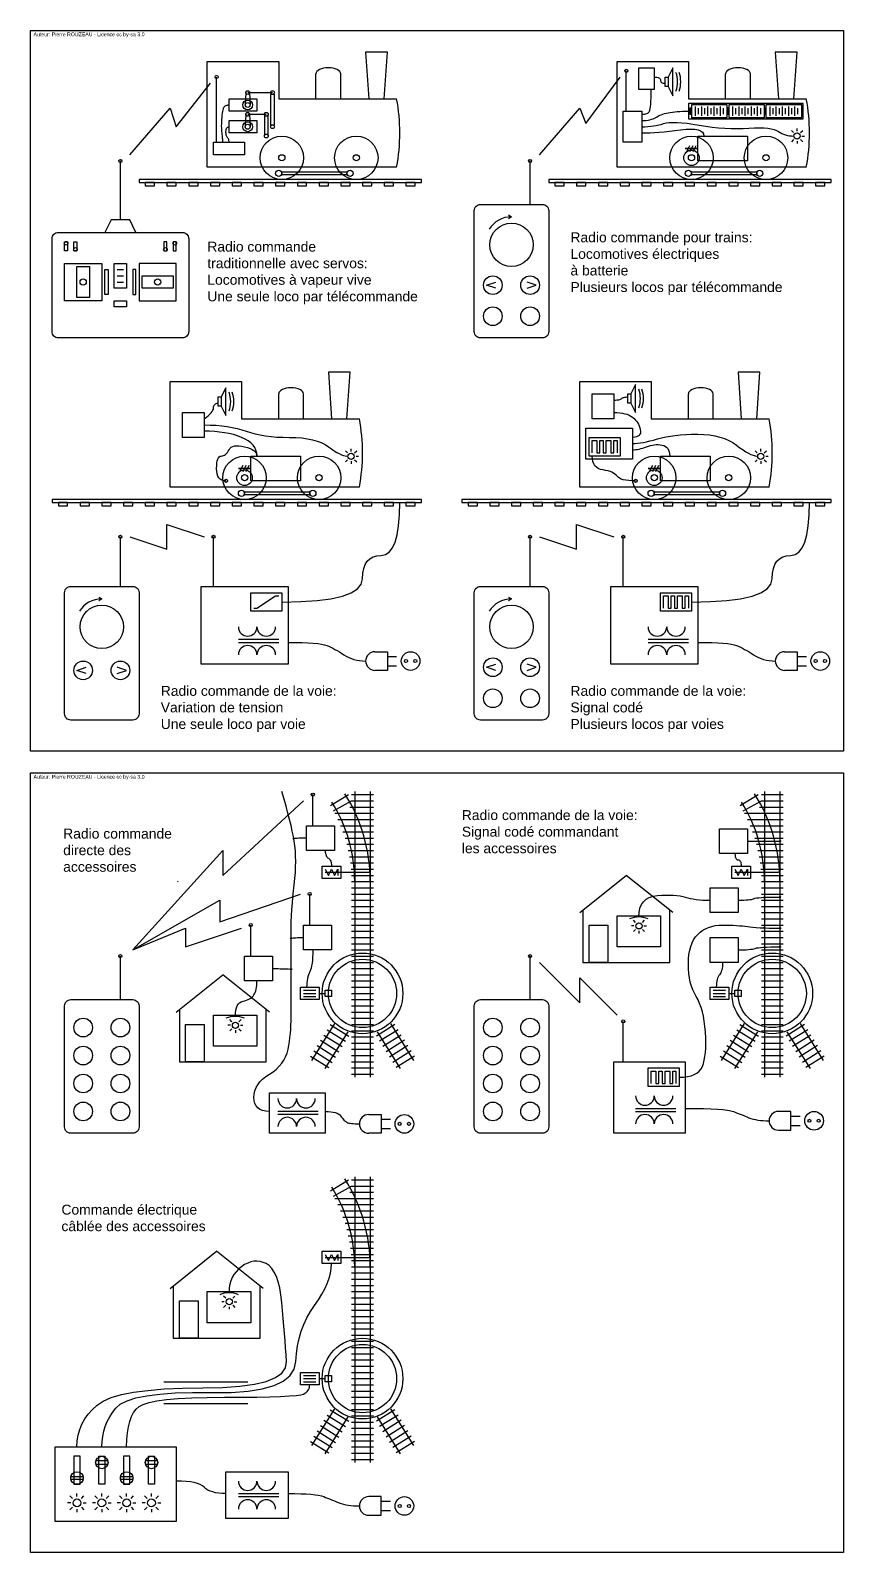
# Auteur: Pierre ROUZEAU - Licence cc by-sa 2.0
# Model space of a CAD drawing. Extents: x -60 to 2650, y -1840 to 610.
# Drawn here: x -60 to 1250, y -1840 to 610 of the extents above; entities that cross this region are included whole.
import ezdxf

# ---------------------------------------------------------------- set-up
doc = ezdxf.new("R2010")
doc.units = 0
doc.layers.get('0').update_dxf_attribs({"linetype": 'CONTINUOUS'})
for name, color, linetype in [('CABLES', 6, 'CONTINUOUS'), ('LAMPES', 1, 'CONTINUOUS'), ('MINCE', 3, 'CONTINUOUS')]:
    doc.layers.add(name, color=color, linetype=linetype)
doc.styles.get("Standard").update_dxf_attribs({"font": 'ARIAL.TTF'})

# ---------------------------------------------------------------- blocks, each defined once
blk = doc.blocks.new('A$C7EDB3ABB')
blk.add_lwpolyline([(0, 30), (50, 30), (50, 0), (0, 0)], close=True)
blk.add_lwpolyline([(5, 5), (5, 5), (5, 5), (5, 5), (5, 5), (5, 25), (12.5, 25), (12.5, 5), (17.5, 5), (17.5, 25), (17.5, 25), (22.5, 25), (22.5, 5), (27.5, 5), (27.5, 25), (35, 25), (35, 5), (40, 5), (40, 25), (45, 25), (45, 5)])
blk = doc.blocks.new('A$C2519691F')
for p, q in [((3.4, 17.7), (0, 21.1)), ((3.4, 6.3), (0, 2.9)), ((9.1, 20), (9.1, 24)), ((9.1, 4), (9.1, 0)), ((14.8, 17.7), (18.2, 21.1)), ((14.8, 6.3), (18.2, 2.9)), ((17.1, 12), (21.1, 12))]:
    blk.add_line(p, q)
blk.add_circle((9.1, 12), 5)
blk = doc.blocks.new('A$C7CCD0332')
blk.add_blockref('A$C2519691F', (0, 0))
blk = doc.blocks.new('A$C612E155D')
blk.add_lwpolyline([(15, 0), (0, 5), (15, 10)])
blk = doc.blocks.new('A$C52EA451D')
blk.add_lwpolyline([(20, 10), (5, 15), (20, 20)])
for centre in [(15, 15), (75, 15)]:
    blk.add_circle(centre, 15)
at = {"xscale": -1}
blk.add_blockref('A$C612E155D', (85, 10), dxfattribs=at)
blk = doc.blocks.new('A$C04E87E10')
for centre in [(15, 60), (75, 60), (15, 15), (75, 15)]:
    blk.add_circle(centre, 15)

msp = doc.modelspace()

# ---------------------------------------------------------------- linework, layer by layer
for p, q in [((400, 500), (400, 540)), ((440, 500), (440, 540)), ((900, 480), (900, 545)), ((1060, 500), (1060, 540)), ((1100, 500), (1100, 540)), ((240, 430), (240, 535)), ((287, 510.1), (286, 490.2)), ((290, 510), (330, 510)), ((293, 510.1), (294, 490.2)), ((287, 475.1), (286, 455.2)), ((290, 475), (320, 475)), ((293, 475.1), (294, 455.2)), ((1011, 487.5), (1011, 472.5)), ((1016, 485), (1016, 475)), ((1021, 487.5), (1021, 472.5)), ((1026, 485), (1026, 475)), ((1031, 487.5), (1031, 472.5)), ((1036, 485), (1036, 475)), ((1041, 487.5), (1041, 472.5)), ((1046, 485), (1046, 475)), ((1051, 487.5), (1051, 472.5)), ((1056, 485), (1056, 475)), ((1071, 487.5), (1071, 472.5)), ((1076, 485), (1076, 475)), ((1081, 487.5), (1081, 472.5)), ((1086, 485), (1086, 475)), ((1091, 487.5), (1091, 472.5)), ((1096, 485), (1096, 475)), ((1101, 487.5), (1101, 472.5)), ((1106, 485), (1106, 475)), ((1111, 487.5), (1111, 472.5)), ((1116, 485), (1116, 475)), ((1131, 487.5), (1131, 472.5)), ((1136, 485), (1136, 475)), ((1141, 487.5), (1141, 472.5)), ((1146, 485), (1146, 475)), ((1151, 487.5), (1151, 472.5)), ((1156, 485), (1156, 475)), ((1161, 487.5), (1161, 472.5)), ((1166, 485), (1166, 475)), ((1171, 487.5), (1171, 472.5)), ((1176, 485), (1176, 475)), ((997.5, 415), (1002.5, 425)), ((1002.5, 415), (1007.5, 425)), ((1007.5, 415), (1012.5, 425)), ((85, 305), (85, 400)), ((745, 330), (745, 400)), ((80, 225), (90, 225)), ((80, 215), (90, 215)), ((80, 205), (90, 205)), ((340, -15), (340, 25)), ((380, -15), (380, 25)), ((1000, -15), (1000, 25)), ((1040, -15), (1040, 25)), ((277.5, -100), (282.5, -90)), ((282.5, -100), (287.5, -90)), ((287.5, -100), (292.5, -90)), ((937.5, -100), (942.5, -90)), ((942.5, -100), (947.5, -90)), ((947.5, -100), (952.5, -90)), ((85, -285), (85, -205)), ((235, -285), (235, -205)), ((745, -285), (745, -205)), ((895, -285), (895, -205)), ((275, -370), (340, -370)), ((275, -375), (340, -375)), ((935, -370), (1000, -370)), ((935, -375), (1000, -375)), ((515, -397.5), (530, -397.5)), ((515, -412.5), (530, -412.5)), ((1175, -397.5), (1190, -397.5)), ((1175, -412.5), (1190, -412.5)), ((395, -670), (395, -620)), ((423.2, -637.8), (452.5, -620)), ((428.1, -646.2), (457.5, -630)), ((457.5, -620), (492.5, -620)), ((457.5, -630), (492.5, -630)), ((462.5, -615), (462.5, -1075)), ((487.5, -615), (487.5, -1075)), ((1083.2, -637.8), (1112.5, -620)), ((1088.1, -646.2), (1117.5, -630)), ((1117.5, -620), (1152.5, -620)), ((1117.5, -630), (1152.5, -630)), ((1122.5, -615), (1122.5, -1075)), ((1147.5, -615), (1147.5, -1075)), ((430.2, -650), (492.5, -650)), ((435.2, -660), (492.5, -660)), ((454.5, -640), (492.5, -640)), ((1090.2, -650), (1152.5, -650)), ((1095.2, -660), (1152.5, -660)), ((1114.5, -640), (1152.5, -640)), ((439.6, -670), (492.5, -670)), ((443.5, -680), (492.5, -680)), ((1099.6, -670), (1152.5, -670)), ((1103.5, -680), (1152.5, -680)), ((446.8, -690), (492.5, -690)), ((449.7, -700), (492.5, -700)), ((452.1, -710), (492.5, -710)), ((1106.8, -690), (1152.5, -690)), ((1109.7, -700), (1152.5, -700)), ((1112.1, -710), (1152.5, -710)), ((454.1, -720), (492.5, -720)), ((455.6, -730), (492.5, -730)), ((1114.1, -720), (1152.5, -720)), ((1115.6, -730), (1152.5, -730)), ((415, -745), (485, -745)), ((456.6, -740), (492.5, -740)), ((457.5, -750), (492.5, -750)), ((825, -810), (900, -750)), ((975, -810), (900, -750)), ((1075, -745), (1145, -745)), ((1116.6, -740), (1152.5, -740)), ((1117.5, -750), (1152.5, -750)), ((390, -830), (390, -780)), ((457.5, -760), (492.5, -760)), ((457.5, -770), (492.5, -770)), ((457.5, -780), (492.5, -780)), ((1117.5, -760), (1152.5, -760)), ((1117.5, -770), (1152.5, -770)), ((1117.5, -780), (1152.5, -780)), ((457.5, -790), (492.5, -790)), ((457.5, -800), (492.5, -800)), ((830, -805.9), (830, -890)), ((970, -890), (970, -805.9)), ((1117.5, -790), (1152.5, -790)), ((1117.5, -800), (1152.5, -800)), ((295, -880), (295, -830)), ((457.5, -810), (492.5, -810)), ((457.5, -820), (492.5, -820)), ((457.5, -830), (492.5, -830)), ((840, -830), (870, -830)), ((840, -890), (840, -830)), ((870, -830), (870, -890)), ((885, -815), (955, -815)), ((885, -865), (885, -815)), ((955, -815), (955, -865)), ((1117.5, -810), (1152.5, -810)), ((1117.5, -820), (1152.5, -820)), ((1117.5, -830), (1152.5, -830)), ((457.5, -840), (492.5, -840)), ((457.5, -850), (492.5, -850)), ((1117.5, -840), (1152.5, -840)), ((1117.5, -850), (1152.5, -850)), ((85, -950), (85, -880)), ((457.5, -860), (492.5, -860)), ((457.5, -870), (492.5, -870)), ((457.5, -880), (492.5, -880)), ((745, -950), (745, -880)), ((955, -865), (885, -865)), ((1117.5, -860), (1152.5, -860)), ((1117.5, -870), (1152.5, -870)), ((1117.5, -880), (1152.5, -880)), ((457.5, -890), (492.5, -890)), ((457.5, -900), (492.5, -900)), ((830, -890), (970, -890)), ((870, -890), (840, -890)), ((1117.5, -890), (1152.5, -890)), ((1117.5, -900), (1152.5, -900)), ((175, -970), (250, -910)), ((325, -970), (250, -910)), ((457.5, -910), (492.5, -910)), ((457.5, -920), (492.5, -920)), ((457.5, -930), (492.5, -930)), ((1117.5, -910), (1152.5, -910)), ((1117.5, -920), (1152.5, -920)), ((1117.5, -930), (1152.5, -930)), ((380, -935), (400, -935)), ((380, -940), (400, -940)), ((380, -945), (400, -945)), ((405, -940), (415, -940)), ((457.5, -940), (492.5, -940)), ((457.5, -950), (492.5, -950)), ((1040, -935), (1060, -935)), ((1040, -940), (1060, -940)), ((1040, -945), (1060, -945)), ((1065, -940), (1075, -940)), ((1117.5, -940), (1152.5, -940)), ((1117.5, -950), (1152.5, -950)), ((457.5, -960), (492.5, -960)), ((457.5, -970), (492.5, -970)), ((457.5, -980), (492.5, -980)), ((1117.5, -960), (1152.5, -960)), ((1117.5, -970), (1152.5, -970)), ((1117.5, -980), (1152.5, -980)), ((430, -988.5), (392.9, -1047.9)), ((451.2, -1001.7), (414.1, -1061.1)), ((417.8, -998.6), (447.4, -1017.1)), ((423.1, -990.1), (452.7, -1008.6)), ((457.5, -990), (492.5, -990)), ((457.5, -1000), (492.5, -1000)), ((526.9, -990.1), (497.3, -1008.6)), ((498.8, -1001.7), (535.9, -1061.1)), ((532.2, -998.6), (502.6, -1017.1)), ((520, -988.5), (557.1, -1047.9)), ((895, -1050), (895, -985)), ((1090, -988.5), (1052.9, -1047.9)), ((1111.2, -1001.7), (1074.1, -1061.1)), ((1077.8, -998.6), (1107.4, -1017.1)), ((1083.1, -990.1), (1112.7, -1008.6)), ((1117.5, -990), (1152.5, -990)), ((1117.5, -1000), (1152.5, -1000)), ((1186.9, -990.1), (1157.3, -1008.6)), ((1158.8, -1001.7), (1195.9, -1061.1)), ((1192.2, -998.6), (1162.6, -1017.1)), ((1180, -988.5), (1217.1, -1047.9)), ((401.9, -1024), (431.5, -1042.6)), ((407.2, -1015.5), (436.8, -1034.1)), ((412.5, -1007), (442.1, -1025.6)), ((457.5, -1010), (492.5, -1010)), ((457.5, -1020), (492.5, -1020)), ((537.5, -1007), (507.9, -1025.6)), ((542.8, -1015.5), (513.2, -1034.1)), ((548.1, -1024), (518.5, -1042.6)), ((1061.9, -1024), (1091.5, -1042.6)), ((1067.2, -1015.5), (1096.8, -1034.1)), ((1072.5, -1007), (1102.1, -1025.6)), ((1117.5, -1010), (1152.5, -1010)), ((1117.5, -1020), (1152.5, -1020)), ((1197.5, -1007), (1167.9, -1025.6)), ((1202.8, -1015.5), (1173.2, -1034.1)), ((1208.1, -1024), (1178.5, -1042.6)), ((391.3, -1041), (420.9, -1059.5)), ((396.6, -1032.5), (426.2, -1051)), ((457.5, -1030), (492.5, -1030)), ((457.5, -1040), (492.5, -1040)), ((457.5, -1050), (492.5, -1050)), ((553.4, -1032.5), (523.8, -1051)), ((558.7, -1041), (529.1, -1059.5)), ((1051.3, -1041), (1080.9, -1059.5)), ((1056.6, -1032.5), (1086.2, -1051)), ((1117.5, -1030), (1152.5, -1030)), ((1117.5, -1040), (1152.5, -1040)), ((1117.5, -1050), (1152.5, -1050)), ((1213.4, -1032.5), (1183.8, -1051)), ((1218.7, -1041), (1189.1, -1059.5)), ((457.5, -1060), (492.5, -1060)), ((457.5, -1070), (492.5, -1070)), ((1117.5, -1060), (1152.5, -1060)), ((1117.5, -1070), (1152.5, -1070)), ((915, -1125), (980, -1125)), ((338.8, -1129.4), (403.8, -1129.4)), ((338.8, -1134.4), (403.8, -1134.4)), ((505, -1142.5), (520, -1142.5)), ((915, -1130), (980, -1130)), ((1165, -1137.5), (1180, -1137.5)), ((505, -1157.5), (520, -1157.5)), ((1165, -1152.5), (1180, -1152.5)), ((423.2, -1257.8), (452.5, -1240)), ((457.5, -1240), (492.5, -1240)), ((462.5, -1235), (462.5, -1695)), ((487.5, -1235), (487.5, -1695)), ((428.1, -1266.2), (457.5, -1250)), ((430.2, -1270), (492.5, -1270)), ((454.5, -1260), (492.5, -1260)), ((457.5, -1250), (492.5, -1250)), ((435.2, -1280), (492.5, -1280)), ((439.6, -1290), (492.5, -1290)), ((443.5, -1300), (492.5, -1300)), ((446.8, -1310), (492.5, -1310)), ((449.7, -1320), (492.5, -1320)), ((452.1, -1330), (492.5, -1330)), ((454.1, -1340), (492.5, -1340)), ((165, -1415), (240, -1355)), ((315, -1415), (240, -1355)), ((415, -1365), (485, -1365)), ((455.6, -1350), (492.5, -1350)), ((456.6, -1360), (492.5, -1360)), ((457.5, -1370), (492.5, -1370)), ((457.5, -1380), (492.5, -1380)), ((457.5, -1390), (492.5, -1390)), ((170, -1410.9), (170, -1495)), ((225, -1420), (295, -1420)), ((225, -1470), (225, -1420)), ((295, -1420), (295, -1470)), ((310, -1495), (310, -1410.9)), ((457.5, -1400), (492.5, -1400)), ((457.5, -1410), (492.5, -1410)), ((457.5, -1420), (492.5, -1420)), ((180, -1435), (210, -1435)), ((180, -1495), (180, -1435)), ((210, -1435), (210, -1495)), ((457.5, -1430), (492.5, -1430)), ((457.5, -1440), (492.5, -1440)), ((295, -1470), (225, -1470)), ((457.5, -1450), (492.5, -1450)), ((457.5, -1460), (492.5, -1460)), ((457.5, -1470), (492.5, -1470)), ((457.5, -1480), (492.5, -1480)), ((457.5, -1490), (492.5, -1490)), ((170, -1495), (310, -1495)), ((210, -1495), (180, -1495)), ((457.5, -1500), (492.5, -1500)), ((457.5, -1510), (492.5, -1510)), ((457.5, -1520), (492.5, -1520)), ((457.5, -1530), (492.5, -1530)), ((457.5, -1540), (492.5, -1540)), ((155, -1565), (290, -1565)), ((380, -1555), (400, -1555)), ((380, -1560), (400, -1560)), ((380, -1565), (400, -1565)), ((405, -1560), (415, -1560)), ((457.5, -1550), (492.5, -1550)), ((457.5, -1560), (492.5, -1560)), ((457.5, -1570), (492.5, -1570)), ((457.5, -1580), (492.5, -1580)), ((457.5, -1590), (492.5, -1590)), ((155, -1600), (290, -1600)), ((430, -1608.5), (392.9, -1667.9)), ((423.1, -1610.1), (452.7, -1628.6)), ((457.5, -1600), (492.5, -1600)), ((457.5, -1610), (492.5, -1610)), ((526.9, -1610.1), (497.3, -1628.6)), ((520, -1608.5), (557.1, -1667.9)), ((407.2, -1635.5), (436.8, -1654.1)), ((412.5, -1627), (442.1, -1645.6)), ((451.2, -1621.7), (414.1, -1681.1)), ((417.8, -1618.6), (447.4, -1637.1)), ((457.5, -1620), (492.5, -1620)), ((457.5, -1630), (492.5, -1630)), ((457.5, -1640), (492.5, -1640)), ((498.8, -1621.7), (535.9, -1681.1)), ((532.2, -1618.6), (502.6, -1637.1)), ((537.5, -1627), (507.9, -1645.6)), ((542.8, -1635.5), (513.2, -1654.1)), ((391.3, -1661), (420.9, -1679.5)), ((396.6, -1652.5), (426.2, -1671)), ((401.9, -1644), (431.5, -1662.6)), ((457.5, -1650), (492.5, -1650)), ((457.5, -1660), (492.5, -1660)), ((548.1, -1644), (518.5, -1662.6)), ((553.4, -1652.5), (523.8, -1671)), ((558.7, -1661), (529.1, -1679.5)), ((457.5, -1670), (492.5, -1670)), ((457.5, -1680), (492.5, -1680)), ((457.5, -1690), (492.5, -1690)), ((45, -1760), (40, -1760)), ((47.9, -1752.9), (43.7, -1748.7)), ((55, -1750), (55, -1745)), ((62.1, -1752.9), (66.3, -1748.7)), ((65, -1760), (70, -1760)), ((125, -1760), (120, -1760)), ((127.9, -1752.9), (123.7, -1748.7)), ((135, -1750), (135, -1745)), ((142.1, -1752.9), (146.3, -1748.7)), ((145, -1760), (150, -1760)), ((275, -1745), (340, -1745)), ((275, -1750), (340, -1750)), ((505, -1757.5), (520, -1757.5)), ((47.9, -1767.1), (43.7, -1771.3)), ((55, -1770), (55, -1775)), ((62.1, -1767.1), (66.3, -1771.3)), ((127.9, -1767.1), (123.7, -1771.3)), ((135, -1770), (135, -1775)), ((142.1, -1767.1), (146.3, -1771.3)), ((505, -1772.5), (520, -1772.5))]:
    msp.add_line(p, q)
for points in [[(-60, 610), (1250, 610), (1250, -550), (-60, -550)], [(515, 575), (480, 575), (485, 500), (510, 500)], [(1175, 575), (1140, 575), (1145, 500), (1170, 500)], [(920, 550), (945, 550), (945, 515), (920, 515)], [(962.5, 535), (967.5, 535), (967.5, 520), (962.5, 520)], [(260, 500), (305, 500), (305, 480), (260, 480)], [(327.5, 507.5), (332.5, 507.5), (332.5, 457.5), (327.5, 457.5)], [(1185, 492.5), (1000, 492.5), (1000, 467.5), (1185, 467.5)], [(317.5, 472.5), (322.5, 472.5), (322.5, 442.5), (317.5, 442.5)], [(895, 480), (925, 480), (925, 430), (895, 430)], [(1005, 485), (1002.5, 485), (1002.5, 475), (1005, 475)], [(1062.5, 490), (1005, 490), (1005, 470), (1062.5, 470)], [(1065, 485), (1062.5, 485), (1062.5, 475), (1065, 475)], [(1122.5, 490), (1065, 490), (1065, 470), (1122.5, 470)], [(1125, 485), (1122.5, 485), (1122.5, 475), (1125, 475)], [(1182.5, 490), (1125, 490), (1125, 470), (1182.5, 470)], [(260, 465), (305, 465), (305, 445), (260, 445)], [(235, 430), (285, 430), (285, 410), (235, 410)], [(1015, 420), (995, 420), (995, 420), (1015, 420)], [(1015, 440), (1095, 440), (1095, 400), (1015, 400)], [(570, 370), (115, 370), (115, 365), (570, 365)], [(450, 377.5), (345, 377.5), (345, 382.5), (450, 382.5)], [(1230, 370), (775, 370), (775, 365), (1230, 365)], [(1110, 377.5), (1005, 377.5), (1005, 382.5), (1110, 382.5)], [(140, 365), (125, 365), (125, 360), (140, 360)], [(175, 365), (160, 365), (160, 360), (175, 360)], [(210, 365), (195, 365), (195, 360), (210, 360)], [(245, 365), (230, 365), (230, 360), (245, 360)], [(280, 365), (265, 365), (265, 360), (280, 360)], [(315, 365), (300, 365), (300, 360), (315, 360)], [(350, 365), (335, 365), (335, 360), (350, 360)], [(385, 365), (370, 365), (370, 360), (385, 360)], [(420, 365), (405, 365), (405, 360), (420, 360)], [(455, 365), (440, 365), (440, 360), (455, 360)], [(490, 365), (475, 365), (475, 360), (490, 360)], [(525, 365), (510, 365), (510, 360), (525, 360)], [(560, 365), (545, 365), (545, 360), (560, 360)], [(800, 365), (785, 365), (785, 360), (800, 360)], [(835, 365), (820, 365), (820, 360), (835, 360)], [(870, 365), (855, 365), (855, 360), (870, 360)], [(905, 365), (890, 365), (890, 360), (905, 360)], [(940, 365), (925, 365), (925, 360), (940, 360)], [(975, 365), (960, 365), (960, 360), (975, 360)], [(1010, 365), (995, 365), (995, 360), (1010, 360)], [(1045, 365), (1030, 365), (1030, 360), (1045, 360)], [(1080, 365), (1065, 365), (1065, 360), (1080, 360)], [(1115, 365), (1100, 365), (1100, 360), (1115, 360)], [(1150, 365), (1135, 365), (1135, 360), (1150, 360)], [(1185, 365), (1170, 365), (1170, 360), (1185, 360)], [(1220, 365), (1205, 365), (1205, 360), (1220, 360)], [(60, 285), (110, 285), (100, 305), (70, 305)], [(-5, 270), (0, 270), (0, 255), (-5, 255)], [(10, 270), (15, 270), (15, 255), (10, 255)], [(160, 270), (155, 270), (155, 255), (160, 255)], [(175, 270), (170, 270), (170, 255), (175, 255)], [(-5, 235), (55, 235), (55, 175), (-5, 175)], [(15, 230), (35, 230), (35, 180), (15, 180)], [(60, 225), (65, 225), (65, 185), (60, 185)], [(75, 235), (95, 235), (95, 195), (75, 195)], [(110, 225), (105, 225), (105, 185), (110, 185)], [(175, 235), (115, 235), (115, 175), (175, 175)], [(120, 215), (170, 215), (170, 195), (120, 195)], [(75, 175), (95, 175), (95, 165), (75, 165)], [(455, 60), (420, 60), (425, -15), (450, -15)], [(1115, 60), (1080, 60), (1085, -15), (1110, -15)], [(845, 25), (880, 25), (880, -15), (845, -15)], [(902.5, 25), (907.5, 25), (907.5, 10), (902.5, 10)], [(242.5, 20), (247.5, 20), (247.5, 5), (242.5, 5)], [(185, -5), (220, -5), (220, -45), (185, -45)], [(835, -30), (910, -30), (910, -80), (835, -80)], [(295, -95), (275, -95), (275, -95), (295, -95)], [(295, -75), (375, -75), (375, -115), (295, -115)], [(955, -95), (935, -95), (935, -95), (955, -95)], [(955, -75), (1035, -75), (1035, -115), (955, -115)], [(570, -145), (-25, -145), (-25, -150), (570, -150)], [(390, -137.5), (285, -137.5), (285, -132.5), (390, -132.5)], [(1230, -145), (635, -145), (635, -150), (1230, -150)], [(1050, -137.5), (945, -137.5), (945, -132.5), (1050, -132.5)], [(0, -150), (-15, -150), (-15, -155), (0, -155)], [(35, -150), (20, -150), (20, -155), (35, -155)], [(70, -150), (55, -150), (55, -155), (70, -155)], [(105, -150), (90, -150), (90, -155), (105, -155)], [(140, -150), (125, -150), (125, -155), (140, -155)], [(175, -150), (160, -150), (160, -155), (175, -155)], [(210, -150), (195, -150), (195, -155), (210, -155)], [(245, -150), (230, -150), (230, -155), (245, -155)], [(280, -150), (265, -150), (265, -155), (280, -155)], [(315, -150), (300, -150), (300, -155), (315, -155)], [(350, -150), (335, -150), (335, -155), (350, -155)], [(385, -150), (370, -150), (370, -155), (385, -155)], [(420, -150), (405, -150), (405, -155), (420, -155)], [(455, -150), (440, -150), (440, -155), (455, -155)], [(490, -150), (475, -150), (475, -155), (490, -155)], [(525, -150), (510, -150), (510, -155), (525, -155)], [(560, -150), (545, -150), (545, -155), (560, -155)], [(660, -150), (645, -150), (645, -155), (660, -155)], [(695, -150), (680, -150), (680, -155), (695, -155)], [(730, -150), (715, -150), (715, -155), (730, -155)], [(765, -150), (750, -150), (750, -155), (765, -155)], [(800, -150), (785, -150), (785, -155), (800, -155)], [(835, -150), (820, -150), (820, -155), (835, -155)], [(870, -150), (855, -150), (855, -155), (870, -155)], [(905, -150), (890, -150), (890, -155), (905, -155)], [(940, -150), (925, -150), (925, -155), (940, -155)], [(975, -150), (960, -150), (960, -155), (975, -155)], [(1010, -150), (995, -150), (995, -155), (1010, -155)], [(1045, -150), (1030, -150), (1030, -155), (1045, -155)], [(1080, -150), (1065, -150), (1065, -155), (1080, -155)], [(1115, -150), (1100, -150), (1100, -155), (1115, -155)], [(1150, -150), (1135, -150), (1135, -155), (1150, -155)], [(1185, -150), (1170, -150), (1170, -155), (1185, -155)], [(1220, -150), (1205, -150), (1205, -155), (1220, -155)], [(215, -285), (355, -285), (355, -410), (215, -410)], [(875, -285), (1015, -285), (1015, -410), (875, -410)], [(295, -295), (345, -295), (345, -325), (295, -325)], [(955, -295), (1005, -295), (1005, -325), (955, -325)], [(-60, -585), (1250, -585), (1250, -1840), (-60, -1840)], [(385, -670), (430, -670), (430, -710), (385, -710)], [(1050, -675), (1095, -675), (1095, -715), (1050, -715)], [(410, -735), (440, -735), (440, -755), (410, -755)], [(1070, -735), (1100, -735), (1100, -755), (1070, -755)], [(1035, -770), (1080, -770), (1080, -810), (1035, -810)], [(380, -830), (425, -830), (425, -870), (380, -870)], [(1035, -850), (1080, -850), (1080, -890), (1035, -890)], [(285, -880), (330, -880), (330, -920), (285, -920)], [(375, -930), (405, -930), (405, -950), (375, -950)], [(1035, -930), (1065, -930), (1065, -950), (1035, -950)], [(235, -975), (305, -975), (305, -1025), (235, -1025)], [(190, -990), (220, -990), (220, -1050), (190, -1050)], [(880, -1050), (995, -1050), (995, -1165), (880, -1165)], [(935, -1060), (985, -1060), (985, -1090), (935, -1090)], [(325, -1100), (415, -1100), (415, -1165), (325, -1165)], [(410, -1355), (440, -1355), (440, -1375), (410, -1375)], [(375, -1550), (405, -1550), (405, -1570), (375, -1570)], [(-20, -1670), (175, -1670), (175, -1790), (-20, -1790)], [(10, -1730), (20, -1730), (20, -1685), (10, -1685)], [(50, -1685), (60, -1685), (60, -1730), (50, -1730)], [(90, -1730), (100, -1730), (100, -1685), (90, -1685)], [(130, -1685), (140, -1685), (140, -1730), (130, -1730)], [(45, -1697.5), (65, -1697.5), (65, -1692.5), (45, -1692.5)], [(125, -1697.5), (145, -1697.5), (145, -1692.5), (125, -1692.5)], [(255, -1710), (355, -1710), (355, -1785), (255, -1785)], [(5, -1717.5), (25, -1717.5), (25, -1722.5), (5, -1722.5)], [(85, -1717.5), (105, -1717.5), (105, -1722.5), (85, -1722.5)]]:
    msp.add_lwpolyline(points, close=True)
for points in [[(530, 390), (225, 390), (225, 560), (340, 560), (340, 500), (530, 500)], [(1190, 390), (885, 390), (885, 560), (1000, 560), (1000, 500), (1190, 500)], [(967.5, 520), (975, 505), (975, 550), (967.5, 535)], [(945, 535), (947.3, 534.9), (949.4, 534.7), (951.1, 534.3), (952.5, 533.8), (953.6, 533), (954.4, 532.2), (954.8, 531.2), (955, 530), (955.1, 528.8), (955.5, 527.8), (956.1, 527), (956.9, 526.2), (957.9, 525.7), (959.2, 525.3), (960.7, 525.1), (962.5, 525)], [(250, 430), (250, 431.3), (249.9, 432.8), (249.8, 434.5), (249.7, 436.2), (249.5, 438.2), (249.3, 440.3), (249, 442.6), (248.8, 445), (248.5, 447.6), (248.3, 450.3), (248.2, 453.2), (248.1, 456.2), (248.2, 459.5), (248.3, 462.8), (248.5, 466.3), (248.8, 470), (249.1, 473.6), (249.5, 476.7), (249.9, 479.5), (250.3, 481.9), (250.8, 483.9), (251.3, 485.5), (251.9, 486.7), (252.5, 487.5), (253.2, 488.1), (253.9, 488.6), (254.7, 489), (255.6, 489.4), (256.6, 489.6), (257.7, 489.8), (258.8, 490), (260, 490)], [(260, 430), (260, 431.2), (259.8, 432.3), (259.6, 433.4), (259.4, 434.4), (259, 435.3), (258.6, 436.1), (258.1, 436.8), (257.5, 437.5), (256.9, 438.2), (256.4, 439.1), (256, 440.1), (255.6, 441.2), (255.4, 442.6), (255.2, 444.1), (255, 445.7), (255, 447.5), (255.1, 449.3), (255.3, 450.8), (255.7, 452.1), (256.2, 453.1), (257, 453.9), (257.8, 454.5), (258.8, 454.9), (260, 455)], [(710, 313), (715, 310), (710, 307)], [(470, -125), (165, -125), (165, 45), (280, 45), (280, -15), (470, -15)], [(247.5, 5), (255, -10), (255, 35), (247.5, 20)], [(1130, -125), (825, -125), (825, 45), (940, 45), (940, -15), (1130, -15)], [(907.5, 10), (915, -5), (915, 40), (907.5, 25)], [(50, -302), (55, -305), (50, -308)], [(300, -320), (305, -320), (335, -300), (340, -300)], [(710, -302), (715, -305), (710, -308)], [(960, -320), (960, -320), (960, -320), (960, -320), (960, -320), (960, -300), (967.5, -300), (967.5, -320), (972.5, -320), (972.5, -300), (972.5, -300), (977.5, -300), (977.5, -320), (982.5, -320), (982.5, -300), (990, -300), (990, -320), (995, -320), (995, -300), (1000, -300), (1000, -320)], [(495, -390), (515, -390), (515, -420), (495, -420)], [(1155, -390), (1175, -390), (1175, -420), (1155, -420)], [(30, -425), (15, -420), (30, -415)], [(415, -740), (420, -750), (425, -740), (430, -750), (435, -740), (435, -750)], [(1075, -740), (1080, -750), (1085, -740), (1090, -750), (1095, -740), (1095, -750)], [(395, -870), (394.9, -876), (394.7, -881.6), (394.3, -886.6), (393.8, -891.2), (393, -895.4), (392.2, -899.1), (391.2, -902.3), (390, -905), (388.8, -907.6), (387.8, -910.3), (387, -913.2), (386.2, -916.2), (385.7, -919.5), (385.3, -922.8), (385.1, -926.3), (385, -930)], [(270, -977), (270.2, -971.8), (270.8, -967.2), (271.8, -963.2), (273.1, -959.9), (274.9, -957.1), (277, -955), (279.6, -953.4), (282.5, -952.5), (285.5, -951.8), (288.3, -950.9), (290.8, -949.9), (293.1, -948.8), (295.2, -947.4), (297, -945.9), (298.6, -944.3), (300, -942.5), (301.2, -940.5), (302.2, -938.3), (303, -935.8), (303.8, -933.1), (304.3, -930.2), (304.7, -927), (304.9, -923.6), (305, -920)], [(180, -965.9), (180, -1050), (320, -1050), (320, -965.9)], [(940, -1085), (940, -1085), (940, -1085), (940, -1085), (940, -1085), (940, -1065), (947.5, -1065), (947.5, -1085), (952.5, -1085), (952.5, -1065), (952.5, -1065), (957.5, -1065), (957.5, -1085), (962.5, -1085), (962.5, -1065), (970, -1065), (970, -1085), (975, -1085), (975, -1065), (980, -1065), (980, -1085)], [(485, -1135), (505, -1135), (505, -1165), (485, -1165)], [(1145, -1160), (1165, -1160), (1165, -1130), (1145, -1130)], [(415, -1360), (420, -1370), (425, -1360), (430, -1370), (435, -1360), (435, -1370)], [(485, -1780), (505, -1780), (505, -1750), (485, -1750)]]:
    msp.add_lwpolyline(points)
at = {"color": 5}
for points in [[(100, 410), (165, 485), (175, 455), (230, 525)], [(760, 410), (825, 485), (835, 460), (890, 535)], [(100, -205), (160, -225), (160, -185), (220, -205)], [(760, -205), (820, -225), (820, -185), (880, -205)], [(105, -870), (250, -710), (250, -750), (380, -630)], [(105, -870), (245, -790), (245, -825), (375, -780)], [(105, -870), (190, -835), (190, -865), (280, -835)], [(760, -890), (825, -955), (825, -915), (885, -975)]]:
    msp.add_lwpolyline(points, dxfattribs=at)
for points in [[(665, 330), (765, 330, -0.414214), (775, 320), (775, 125, -0.414214), (765, 115), (665, 115, -0.414214), (655, 125), (655, 320, -0.414214)], [(-15, 285), (185, 285, -0.414214), (195, 275), (195, 125, -0.414214), (185, 115), (-15, 115, -0.414214), (-25, 125), (-25, 275, -0.414214)], [(5, -285), (105, -285, -0.414214), (115, -295), (115, -490, -0.414214), (105, -500), (5, -500, -0.414214), (-5, -490), (-5, -295, -0.414214)], [(665, -285), (765, -285, -0.414214), (775, -295), (775, -490, -0.414214), (765, -500), (665, -500, -0.414214), (655, -490), (655, -295, -0.414214)], [(5, -950), (105, -950, -0.414214), (115, -960), (115, -1155, -0.414214), (105, -1165), (5, -1165, -0.414214), (-5, -1155), (-5, -960, -0.414214)], [(665, -950), (765, -950, -0.414214), (775, -960), (775, -1155, -0.414214), (765, -1165), (665, -1165, -0.414214), (655, -1155), (655, -960, -0.414214)]]:
    msp.add_lwpolyline(points, format="xyb", close=True)
for centre, radius in [((900, 545), 2.5), ((240, 535), 2.5), ((290, 490), 8), ((290, 490), 4), ((290, 510), 3), ((330, 510), 3), ((290, 475), 3), ((320, 475), 3), ((290, 455), 8), ((290, 455), 4), ((320, 440), 3), ((330, 455), 3), ((345, 405), 35), ((465, 405), 35), ((1005, 405), 35), ((1005, 405), 12.5), ((1125, 405), 35), ((85, 400), 2.5), ((345, 405), 5), ((465, 405), 5), ((745, 400), 2.5), ((1005, 405), 5), ((1005, 405), 5), ((1125, 405), 5), ((340, 380), 5), ((455, 380), 5), ((455, 380), 5), ((1000, 380), 5), ((1115, 380), 5), ((1115, 380), 5), ((715, 265), 35), ((-2.5, 267.5), 3), ((172.5, 267.5), 3), ((12.5, 257.5), 3), ((157.5, 257.5), 3), ((25, 205), 5), ((145, 205), 5), ((685, 150), 15), ((745, 150), 15), ((285, -110), 35), ((285, -110), 12.5), ((405, -110), 35), ((945, -110), 35), ((945, -110), 12.5), ((1065, -110), 35), ((255, -115), 2.5), ((285, -110), 5), ((285, -110), 5), ((405, -110), 5), ((915, -115), 2.5), ((945, -110), 5), ((945, -110), 5), ((1065, -110), 5), ((280, -135), 5), ((395, -135), 5), ((395, -135), 5), ((940, -135), 5), ((1055, -135), 5), ((1055, -135), 5), ((85, -205), 2.5), ((235, -205), 2.5), ((745, -205), 2.5), ((895, -205), 2.5), ((55, -350), 35), ((715, -350), 35), ((552.5, -405), 15), ((1212.5, -405), 15), ((25, -420), 15), ((85, -420), 15), ((545, -405), 2.5), ((560, -405), 2.5), ((1205, -405), 2.5), ((1220, -405), 2.5), ((685, -465), 15), ((745, -465), 15), ((395, -620), 2.5), ((390, -780), 2.5), ((295, -830), 2.5), ((85, -880), 2.5), ((475, -940), 65), ((745, -880), 2.5), ((1135, -940), 65), ((895, -985), 2.5), ((25, -1085), 15), ((85, -1085), 15), ((685, -1085), 15), ((745, -1085), 15), ((25, -1130), 15), ((85, -1130), 15), ((685, -1130), 15), ((745, -1130), 15), ((542.5, -1150), 15), ((535, -1150), 2.5), ((550, -1150), 2.5), ((1202.5, -1145), 15), ((1195, -1145), 2.5), ((1210, -1145), 2.5), ((475, -1560), 65), ((55, -1695), 10), ((135, -1695), 10), ((15, -1720), 10), ((95, -1720), 10), ((55, -1760), 6.25), ((135, -1760), 6.25), ((542.5, -1765), 15), ((535, -1765), 2.5), ((550, -1765), 2.5)]:
    msp.add_circle(centre, radius)
for centre, radius, start, end in [((237.5, 445), 297.6, 349.3501, 10.6499), ((897.5, 445), 297.6, 349.3501, 10.6499), ((714.7, 268.1), 41.9, 89.6354, 148.4738), ((177.5, -70), 297.6, 349.3501, 10.6499), ((837.5, -70), 297.6, 349.3501, 10.6499), ((54.7, -346.9), 41.9, 89.6354, 148.4738), ((714.7, -346.9), 41.9, 89.6354, 148.4738), ((290, -350), 15, 180, 0), ((320, -350), 15, 180, 0), ((950, -350), 15, 180, 0), ((980, -350), 15, 180, 0), ((290, -395), 15, 0, 180), ((320, -395), 15, 0, 180), ((495, -405), 15, 90, 270), ((950, -395), 15, 0, 180), ((980, -395), 15, 0, 180), ((1155, -405), 15, 90, 270), ((222.5, -760), 240, 0, 32.2288), ((222.5, -760), 265, 0, 32.2288), ((882.5, -760), 240, 0, 32.2288), ((882.5, -760), 265, 0, 32.2288), ((920, -854.3), 37.4, 66.3616, 113.6384), ((270, -1014.3), 37.4, 66.3616, 113.6384), ((353.8, -1109.4), 15, 180, 0), ((383.8, -1109.4), 15, 180, 0), ((930, -1105), 15, 180, 0), ((960, -1105), 15, 180, 0), ((353.8, -1154.4), 15, 0, 180), ((383.8, -1154.4), 15, 0, 180), ((485, -1150), 15, 90, 270), ((930, -1150), 15, 0, 180), ((960, -1150), 15, 0, 180), ((1145, -1145), 15, 90, 270), ((222.5, -1380), 265, 0, 32.2288), ((222.5, -1380), 240, 0, 32.2288), ((260, -1459.3), 37.4, 66.3616, 113.6384), ((290, -1725), 15, 180, 0), ((320, -1725), 15, 180, 0), ((290, -1770), 15, 0, 180), ((320, -1770), 15, 0, 180), ((485, -1765), 15, 90, 270)]:
    msp.add_arc(centre, radius, start, end)
for centre in [(420, 540), (1080, 540), (360, 25), (1020, 25)]:
    msp.add_ellipse(centre, major_axis=(-20, 0), ratio=0.5, start_param=3.141593, end_param=6.283185)
at = {"layer": 'CABLES'}
for points in [[(925, 475), (927.4, 475.1), (929.5, 475.3), (931.4, 475.7), (933.1, 476.2), (934.6, 477), (935.8, 477.8), (936.8, 478.8), (937.5, 480), (938.1, 481.6), (938.6, 484.1), (939, 487.3), (939.4, 491.2), (939.6, 496), (939.8, 501.6), (940, 507.9), (940, 515)], [(925, 465), (928.6, 465.1), (932, 465.3), (935.2, 465.7), (938.1, 466.2), (940.8, 467), (943.3, 467.8), (945.5, 468.8), (947.5, 470), (949.5, 471.2), (951.6, 472.3), (953.8, 473.4), (956.2, 474.4), (958.8, 475.3), (961.6, 476.1), (964.5, 476.8), (967.5, 477.5), (970.7, 478.1), (974.2, 478.6), (977.9, 479), (981.9, 479.4), (986.1, 479.6), (990.5, 479.8), (995.1, 480), (1000, 480)], [(925, 455), (929.9, 455.1), (934.7, 455.3), (939.3, 455.7), (943.8, 456.2), (948, 457), (952.2, 457.8), (956.2, 458.8), (960, 460), (964.2, 461.1), (969.2, 461.7), (975.1, 462), (981.9, 461.9), (989.5, 461.4), (998, 460.5), (1007.3, 459.2), (1017.5, 457.5), (1028, 455.8), (1038.4, 454.4), (1048.7, 453.3), (1058.8, 452.5), (1068.7, 452), (1078.4, 451.9), (1088, 452), (1097.5, 452.5), (1106.4, 453), (1114.5, 453.1), (1121.8, 453), (1128.1, 452.5), (1133.6, 451.7), (1138.3, 450.6), (1142.1, 449.2), (1145, 447.5), (1147.6, 445.7), (1150.3, 444.2), (1153.2, 442.9), (1156.2, 441.9), (1159.5, 441.1), (1162.8, 440.5), (1166.3, 440.1), (1170, 440)], [(925, 445), (931.4, 445.1), (938.3, 445.3), (945.5, 445.7), (953.1, 446.2), (961.1, 447), (969.5, 447.8), (978.3, 448.8), (987.5, 450), (996.3, 450.9), (1003.9, 451.2), (1010.4, 450.9), (1015.6, 450), (1019.7, 448.4), (1022.7, 446.2), (1024.4, 443.4), (1025, 440)], [(220, -15), (223.5, -12.5), (226.6, -10.2), (229.1, -7.9), (231.2, -5.6), (232.9, -3.5), (234.1, -1.4), (234.8, 0.6), (235, 2.5), (235.1, 4.3), (235.5, 5.8), (236.1, 7.1), (236.9, 8.1), (237.9, 8.9), (239.2, 9.5), (240.7, 9.9), (242.5, 10)], [(880, 15), (882.4, 15), (884.5, 15.2), (886.4, 15.4), (888.1, 15.6), (889.6, 16), (890.8, 16.4), (891.8, 16.9), (892.5, 17.5), (893.2, 18.1), (894.1, 18.6), (895.1, 19), (896.2, 19.4), (897.6, 19.6), (899.1, 19.8), (900.7, 20), (902.5, 20)], [(880, -5), (884.8, -5.1), (889.4, -5.5), (893.6, -6.1), (897.5, -6.9), (901.1, -7.9), (904.4, -9.2), (907.3, -10.7), (910, -12.5), (912.4, -14.5), (914.5, -16.6), (916.4, -18.8), (918.1, -21.2), (919.6, -23.8), (920.8, -26.6), (921.8, -29.5), (922.5, -32.5), (922.9, -35.4), (922.7, -38), (921.9, -40.1), (920.6, -41.9), (918.8, -43.2), (916.4, -44.2), (913.5, -44.8), (910, -45)], [(220, -25), (229.8, -25.2), (239.2, -25.6), (248.2, -26.4), (256.9, -27.5), (265.1, -28.9), (273, -30.6), (280.4, -32.7), (287.5, -35), (294.6, -37.3), (302.2, -39.4), (310.2, -41.1), (318.8, -42.5), (327.7, -43.6), (337.2, -44.4), (347.1, -44.8), (357.5, -45), (367.8, -45.2), (377.3, -45.9), (386.2, -47.1), (394.4, -48.8), (401.8, -50.9), (408.6, -53.4), (414.6, -56.5), (420, -60), (424.8, -63.5), (429.4, -66.6), (433.6, -69.1), (437.5, -71.2), (441.1, -72.9), (444.4, -74.1), (447.3, -74.8), (450, -75)], [(305, -75), (304.6, -70.2), (303.4, -65.6), (301.5, -61.4), (298.8, -57.5), (295.2, -53.9), (290.9, -50.6), (285.9, -47.7), (280, -45), (273.6, -42.7), (266.9, -40.6), (259.8, -38.9), (252.5, -37.5), (244.8, -36.4), (236.9, -35.6), (228.6, -35.2), (220, -35)], [(910, -55), (913.9, -54.9), (918.1, -54.5), (922.7, -53.9), (927.5, -53.1), (932.7, -52.1), (938.1, -50.8), (943.9, -49.3), (950, -47.5), (956.5, -45.7), (963.4, -44.2), (970.9, -42.9), (978.8, -41.9), (987.1, -41.1), (995.9, -40.5), (1005.2, -40.1), (1015, -40), (1024.7, -40.3), (1033.9, -41.1), (1042.5, -42.5), (1050.6, -44.4), (1058.2, -46.8), (1065.2, -49.8), (1071.6, -53.4), (1077.5, -57.5), (1082.9, -61.6), (1088, -65.2), (1092.6, -68.2), (1096.9, -70.6), (1100.7, -72.5), (1104.2, -73.9), (1107.3, -74.7), (1110, -75)], [(255, -115), (251.5, -114.7), (248.4, -113.8), (245.9, -112.2), (243.8, -110), (242.1, -107.2), (240.9, -103.8), (240.2, -99.7), (240, -95), (240.1, -90.3), (240.5, -86.2), (241.1, -82.8), (241.9, -80), (242.9, -77.8), (244.2, -76.2), (245.7, -75.3), (247.5, -75), (249.3, -74.8), (251.1, -74.4), (252.8, -73.6), (254.4, -72.5), (255.9, -71.1), (257.3, -69.4), (258.7, -67.3), (260, -65), (261.5, -62.7), (263.4, -60.9), (265.9, -59.6), (268.8, -58.8), (272.1, -58.4), (275.9, -58.4), (280.2, -59), (285, -60), (289.7, -61.3), (293.8, -62.8), (297.2, -64.5), (300, -66.2), (302.2, -68.2), (303.8, -70.3), (304.7, -72.6), (305, -75)], [(910, -65), (912.5, -64.9), (915.2, -64.7), (917.9, -64.3), (920.6, -63.8), (923.5, -63), (926.4, -62.2), (929.4, -61.2), (932.5, -60), (935.6, -58.9), (938.8, -58), (941.9, -57.3), (945, -56.9), (948.1, -56.7), (951.2, -56.7), (954.4, -57), (957.5, -57.5), (960.4, -58.3), (963, -59.5), (965.1, -61.1), (966.9, -63.1), (968.2, -65.5), (969.2, -68.3), (969.8, -71.4), (970, -75)], [(915, -115), (909.1, -114.9), (903.8, -114.5), (899.1, -113.9), (895, -113.1), (891.6, -112.1), (888.8, -110.8), (886.6, -109.3), (885, -107.5), (883.6, -105.7), (881.7, -104.1), (879.5, -102.6), (876.9, -101.2), (873.9, -100.1), (870.5, -99.1), (866.7, -98.2), (862.5, -97.5), (858.4, -96.6), (854.8, -95.2), (851.8, -93.2), (849.4, -90.6), (847.5, -87.5), (846.1, -83.9), (845.3, -79.7), (845, -75)], [(345, -310), (375.5, -309.4), (401.9, -307.7), (424.2, -304.7), (442.5, -300.6), (456.7, -295.4), (466.9, -288.9), (473, -281.3), (475, -272.5), (475.5, -263.7), (476.9, -256.1), (479.2, -249.6), (482.5, -244.4), (486.7, -240.3), (491.9, -237.3), (498, -235.6), (505, -235), (512, -233.7), (518.1, -229.7), (523.3, -223), (527.5, -213.8), (530.8, -201.8), (533.1, -187.2), (534.5, -169.9), (535, -150)], [(1005, -310), (1035.5, -309.4), (1061.9, -307.7), (1084.2, -304.7), (1102.5, -300.6), (1116.7, -295.4), (1126.9, -288.9), (1133, -281.3), (1135, -272.5), (1135.5, -263.7), (1136.9, -256.1), (1139.2, -249.6), (1142.5, -244.4), (1146.7, -240.3), (1151.9, -237.3), (1158, -235.6), (1165, -235), (1172, -233.7), (1178.1, -229.7), (1183.3, -223), (1187.5, -213.8), (1190.8, -201.8), (1193.1, -187.2), (1194.5, -169.9), (1195, -150)], [(355, -375), (366.9, -375.1), (377.7, -375.3), (387.2, -375.7), (395.6, -376.2), (402.9, -377), (408.9, -377.8), (413.8, -378.8), (417.5, -380), (420.7, -381.3), (423.9, -382.8), (427.2, -384.5), (430.6, -386.2), (434.1, -388.2), (437.7, -390.3), (441.3, -392.6), (445, -395), (448.8, -397.3), (452.8, -399.4), (457, -401.1), (461.2, -402.5), (465.7, -403.6), (470.3, -404.4), (475.1, -404.8), (480, -405)], [(1015, -375), (1026.9, -375.1), (1037.7, -375.3), (1047.2, -375.7), (1055.6, -376.2), (1062.9, -377), (1068.9, -377.8), (1073.8, -378.8), (1077.5, -380), (1080.7, -381.3), (1083.9, -382.8), (1087.2, -384.5), (1090.6, -386.2), (1094.1, -388.2), (1097.7, -390.3), (1101.3, -392.6), (1105, -395), (1108.8, -397.3), (1112.8, -399.4), (1117, -401.1), (1121.2, -402.5), (1125.7, -403.6), (1130.3, -404.4), (1135.1, -404.8), (1140, -405)], [(325, -1130), (319.1, -1129.6), (314.1, -1128.6), (309.8, -1126.8), (306.2, -1124.4), (303.5, -1121.2), (301.6, -1117.3), (300.4, -1112.8), (300, -1107.5), (300.4, -1102), (301.6, -1096.7), (303.5, -1091.7), (306.2, -1086.9), (309.8, -1082.3), (314.1, -1078), (319.1, -1073.9), (325, -1070), (330.9, -1066.1), (336.2, -1061.9), (340.9, -1057.3), (345, -1052.5), (348.4, -1047.3), (351.2, -1041.9), (353.4, -1036.1), (355, -1030), (356.2, -1023.7), (357.2, -1017.3), (358, -1010.9), (358.8, -1004.4), (359.3, -997.8), (359.7, -991.1), (359.9, -984.3), (360, -977.5), (360, -970.5), (360, -963.4), (360, -956.2), (360, -948.8), (360, -941.2), (360, -933.4), (360, -925.5), (360, -917.5), (360, -909.3), (360, -900.8), (360, -892.1), (360, -883.1), (360, -873.9), (360, -864.5), (360, -854.9), (360, -845), (360.1, -835), (360.3, -825), (360.7, -815), (361.2, -805), (362, -795), (362.8, -785), (363.8, -775), (365, -765), (366.1, -755.2), (366.9, -745.6), (367.3, -736.4), (367.5, -727.5), (367.3, -718.9), (366.9, -710.6), (366.1, -702.7), (365, -695), (363.6, -687.2), (361.9, -678.8), (359.8, -669.7), (357.5, -660), (354.8, -649.7), (351.9, -638.8), (348.6, -627.2), (345, -615)], [(385, -690), (381.4, -690), (378.1, -690.1), (375.1, -690.1), (372.3, -690.2), (369.9, -690.4), (367.7, -690.5), (365.9, -690.7), (364.3, -691)], [(415, -710), (415.1, -712.4), (415.3, -714.5), (415.7, -716.4), (416.2, -718.1), (417, -719.6), (417.8, -720.8), (418.8, -721.8), (420, -722.5), (421.2, -723.2), (422.2, -724.2), (423, -725.4), (423.8, -726.9), (424.3, -728.6), (424.7, -730.5), (424.9, -732.6), (425, -735)], [(1095, -695), (1097.4, -695), (1099.7, -695), (1101.8, -695), (1103.8, -695), (1105.5, -695), (1107.2, -695), (1108.7, -695), (1110, -695), (1111.7, -695), (1114.2, -695), (1117.6, -695), (1121.9, -695), (1127, -695), (1133, -695.1), (1139.8, -695.1), (1147.5, -695.1)], [(1075, -715), (1075.1, -717.3), (1075.3, -719.4), (1075.7, -721.1), (1076.2, -722.5), (1077, -723.6), (1077.8, -724.4), (1078.8, -724.8), (1080, -725), (1081.2, -725.2), (1082.2, -725.6), (1083, -726.4), (1083.8, -727.5), (1084.3, -728.9), (1084.7, -730.6), (1084.9, -732.7), (1085, -735)], [(920, -817), (920.5, -809.5), (921.9, -802.8), (924.2, -797.1), (927.5, -792.4), (931.7, -788.5), (936.9, -785.6), (943, -783.6), (950, -782.5), (957.3, -782), (964.1, -781.7), (970.4, -781.7), (976.2, -781.9), (981.6, -782.3), (986.6, -783), (991, -783.9), (995, -785), (998.9, -786.2), (1003.1, -787.2), (1007.7, -788), (1012.5, -788.8), (1017.7, -789.3), (1023.1, -789.7), (1028.9, -789.9), (1035, -790)], [(1080, -790), (1084.8, -790), (1089.1, -789.8), (1092.9, -789.6), (1096.2, -789.4), (1099.1, -789), (1101.6, -788.6), (1103.5, -788.1), (1105, -787.5), (1106.8, -786.9), (1109.5, -786.4), (1113.3, -786), (1118.1, -785.6), (1123.9, -785.3), (1130.8, -785.1), (1138.6, -785), (1147.5, -784.9)], [(985, -1075), (992.1, -1074.7), (998.6, -1073.9), (1004.3, -1072.5), (1009.4, -1070.6), (1013.7, -1068.2), (1017.3, -1065.2), (1020.3, -1061.6), (1022.5, -1057.5), (1024.2, -1052.8), (1025.6, -1047.5), (1026.7, -1041.6), (1027.5, -1035), (1028, -1027.8), (1028.1, -1020), (1028, -1011.6), (1027.5, -1002.5), (1026.7, -993.4), (1025.6, -984.8), (1024.2, -976.8), (1022.5, -969.4), (1020.5, -962.5), (1018.1, -956.1), (1015.5, -950.3), (1012.5, -945), (1009.6, -939.8), (1007, -934.2), (1004.9, -928.2), (1003.1, -921.9), (1001.8, -915.1), (1000.8, -908), (1000.2, -900.4), (1000, -892.5), (1000.2, -884.6), (1000.9, -877.3), (1002.1, -870.6), (1003.8, -864.4), (1005.9, -858.7), (1008.4, -853.6), (1011.5, -849), (1015, -845), (1018.9, -841.5), (1023.1, -838.4), (1027.7, -835.9), (1032.5, -833.8), (1037.7, -832.1), (1043.1, -830.9), (1048.9, -830.2), (1055, -830), (1061.1, -830), (1066.9, -830.2), (1072.3, -830.4), (1077.5, -830.6), (1082.3, -831), (1086.9, -831.4), (1091.1, -831.9), (1095, -832.5), (1099.1, -833.1), (1103.9, -833.6), (1109.4, -834), (1115.6, -834.4), (1122.5, -834.7), (1130.2, -834.9), (1138.5, -835), (1147.5, -835.1)], [(360, -851.3), (361.4, -851), (363.1, -850.7), (365.2, -850.5), (367.5, -850.3), (370.2, -850.2), (373.1, -850.1), (376.4, -850), (380, -850)], [(1080, -870), (1084.8, -870), (1089.2, -869.8), (1093.2, -869.6), (1096.9, -869.4), (1100.1, -869), (1103, -868.6), (1105.4, -868.1), (1107.5, -867.5), (1109.8, -866.9), (1112.8, -866.4), (1116.6, -866), (1121.2, -865.7), (1126.6, -865.4), (1132.8, -865.2), (1139.7, -865.1), (1147.5, -865.1)], [(330, -900), (332.7, -900), (335.6, -900), (338.9, -900.1), (342.5, -900.2), (346.4, -900.3), (350.6, -900.4), (355.1, -900.6), (360, -900.8)], [(1055, -890), (1054.9, -893.6), (1054.7, -896.9), (1054.3, -899.8), (1053.8, -902.5), (1053, -904.8), (1052.2, -906.9), (1051.2, -908.6), (1050, -910), (1048.8, -911.4), (1047.8, -913.1), (1047, -915.2), (1046.2, -917.5), (1045.7, -920.2), (1045.3, -923.1), (1045.1, -926.4), (1045, -930)], [(995, -1125), (1010.4, -1125.1), (1024.2, -1125.3), (1036.4, -1125.7), (1046.9, -1126.2), (1055.7, -1127), (1063, -1127.8), (1068.6, -1128.8), (1072.5, -1130), (1075.6, -1131.2), (1078.7, -1132.5), (1081.9, -1133.7), (1085, -1135), (1088.1, -1136.2), (1091.2, -1137.5), (1094.4, -1138.7), (1097.5, -1140), (1100.7, -1141.2), (1104.2, -1142.2), (1107.9, -1143), (1111.9, -1143.8), (1116.1, -1144.3), (1120.5, -1144.7), (1125.1, -1144.9), (1130, -1145)], [(415, -1130), (419.8, -1130.1), (424.1, -1130.5), (427.9, -1131.1), (431.2, -1131.9), (434.1, -1132.9), (436.6, -1134.2), (438.5, -1135.7), (440, -1137.5), (441.2, -1139.3), (442.5, -1140.9), (443.8, -1142.4), (445, -1143.8), (446.2, -1144.9), (447.5, -1145.9), (448.8, -1146.8), (450, -1147.5), (451.4, -1148.1), (453.1, -1148.6), (455.2, -1149), (457.5, -1149.4), (460.2, -1149.6), (463.1, -1149.8), (466.4, -1150), (470, -1150)], [(15, -1670), (15.5, -1660.2), (17, -1650.8), (19.6, -1641.8), (23.1, -1633.1), (27.7, -1624.9), (33.3, -1617), (39.9, -1609.6), (47.5, -1602.5), (57.3, -1596.1), (70.3, -1590.5), (86.6, -1585.7), (106.2, -1581.9), (129.1, -1578.9), (155.3, -1576.7), (184.8, -1575.4), (217.5, -1575), (249.7, -1574.3), (277.5, -1572.3), (300.9, -1569), (320, -1564.4), (334.7, -1558.4), (345, -1551.1), (350.9, -1542.5), (352.5, -1532.5), (351.8, -1521.7), (351.1, -1510.6), (350.3, -1499.2), (349.4, -1487.5), (348.4, -1475.5), (347.3, -1463.1), (346.2, -1450.5), (345, -1437.5), (343.5, -1425), (341.6, -1413.9), (339.1, -1404.1), (336.2, -1395.6), (332.9, -1388.5), (329.1, -1382.7), (324.8, -1378.2), (320, -1375), (315, -1372.9), (310, -1371.6), (305, -1371), (300, -1371.2), (295, -1372.3), (290, -1374.1), (285, -1376.6), (280, -1380), (275.3, -1383.9), (271.2, -1388.1), (267.8, -1392.7), (265, -1397.5), (262.8, -1402.7), (261.2, -1408.1), (260.3, -1413.9), (260, -1420)], [(55, -1670), (55.4, -1661.4), (56.4, -1653), (58.2, -1644.8), (60.6, -1636.9), (63.8, -1629.2), (67.7, -1621.7), (72.2, -1614.5), (77.5, -1607.5), (84.8, -1601.1), (95.6, -1595.6), (109.8, -1591.1), (127.5, -1587.5), (148.6, -1584.8), (173.1, -1583.1), (201.1, -1582.3), (232.5, -1582.5), (263.6, -1582.3), (290.6, -1580.3), (313.6, -1576.6), (332.5, -1571.2), (347.3, -1564.1), (358.1, -1555.3), (364.8, -1544.8), (367.5, -1532.5), (368.5, -1519.6), (370.3, -1507.2), (372.9, -1495.2), (376.2, -1483.8), (380.4, -1472.7), (385.3, -1462.2), (391, -1452.1), (397.5, -1442.5), (403.9, -1433.2), (409.5, -1424.2), (414.3, -1415.4), (418.1, -1406.9), (421.1, -1398.6), (423.3, -1390.5), (424.6, -1382.6), (425, -1375)], [(95, -1670), (95.3, -1658), (96.2, -1647.2), (97.8, -1637.4), (100, -1628.8), (102.8, -1621.2), (106.2, -1614.7), (110.3, -1609.3), (115, -1605), (121.5, -1601.5), (131.1, -1598.4), (143.7, -1595.9), (159.4, -1593.8), (178.1, -1592.1), (199.8, -1590.9), (224.6, -1590.2), (252.5, -1590), (280.2, -1589.9), (304.5, -1589.7), (325.5, -1589.3), (343.1, -1588.8), (357.4, -1588), (368.3, -1587.2), (375.8, -1586.2), (380, -1585), (382.3, -1583.7), (384.4, -1582.2), (386.1, -1580.5), (387.5, -1578.8), (388.6, -1576.8), (389.4, -1574.7), (389.8, -1572.4), (390, -1570)], [(255, -1745), (249, -1744.8), (243.4, -1744.4), (238.4, -1743.6), (233.8, -1742.5), (229.6, -1741.1), (225.9, -1739.4), (222.7, -1737.3), (220, -1735), (217.1, -1732.7), (213.4, -1730.6), (209, -1728.9), (203.8, -1727.5), (197.7, -1726.4), (190.9, -1725.6), (183.4, -1725.2), (175, -1725)], [(355, -1745), (365.7, -1745.1), (375.5, -1745.3), (384.2, -1745.7), (391.9, -1746.2), (398.6, -1747), (404.2, -1747.8), (408.9, -1748.8), (412.5, -1750), (415.6, -1751.2), (418.7, -1752.5), (421.9, -1753.7), (425, -1755), (428.1, -1756.2), (431.2, -1757.5), (434.4, -1758.7), (437.5, -1760), (440.7, -1761.2), (444.2, -1762.2), (447.9, -1763), (451.9, -1763.7), (456.1, -1764.3), (460.5, -1764.7), (465.1, -1764.9), (470, -1765)]]:
    msp.add_lwpolyline(points, dxfattribs=at)
for centre in [(364.3, -690.9), (1122.4, -695.1), (1147.5, -695), (1122.4, -785.7), (1147.7, -785), (360, -851.3), (1122.3, -834.5), (1147.5, -835.1), (1122.5, -865.6), (1147.5, -865.1), (359.9, -900.8)]:
    msp.add_circle(centre, 1, dxfattribs=at)
at = {"layer": 'LAMPES'}
for p, q in [((1169.3, 445.7), (1165.9, 449.1)), ((1175, 448), (1175, 452)), ((1180.7, 445.7), (1184.1, 449.1)), ((1169.3, 434.3), (1165.9, 430.9)), ((1175, 432), (1175, 428)), ((1180.7, 434.3), (1184.1, 430.9)), ((1183, 440), (1187, 440)), ((912.3, -831.3), (908.3, -831.3)), ((914.6, -825.6), (911.3, -822.2)), ((926, -825.6), (929.4, -822.2)), ((928.3, -831.3), (932.3, -831.3)), ((914.6, -837), (911.3, -840.3)), ((920.3, -839.3), (920.3, -843.3)), ((926, -837), (929.4, -840.3)), ((262.3, -991.3), (258.3, -991.3)), ((264.6, -985.6), (261.3, -982.2)), ((264.6, -997), (261.3, -1000.3)), ((270.3, -999.3), (270.3, -1003.3)), ((276, -985.6), (279.4, -982.2)), ((276, -997), (279.4, -1000.3)), ((278.3, -991.3), (282.3, -991.3)), ((252.3, -1436.3), (248.3, -1436.3)), ((254.6, -1430.6), (251.3, -1427.2)), ((254.6, -1442), (251.3, -1445.3)), ((260.3, -1444.3), (260.3, -1448.3)), ((266, -1430.6), (269.4, -1427.2)), ((266, -1442), (269.4, -1445.3)), ((268.3, -1436.3), (272.3, -1436.3)), ((5, -1760), (0, -1760)), ((7.9, -1752.9), (3.7, -1748.7)), ((15, -1750), (15, -1745)), ((22.1, -1752.9), (26.3, -1748.7)), ((25, -1760), (30, -1760)), ((85, -1760), (80, -1760)), ((87.9, -1752.9), (83.7, -1748.7)), ((95, -1750), (95, -1745)), ((102.1, -1752.9), (106.3, -1748.7)), ((105, -1760), (110, -1760)), ((7.9, -1767.1), (3.7, -1771.3)), ((15, -1770), (15, -1775)), ((22.1, -1767.1), (26.3, -1771.3)), ((87.9, -1767.1), (83.7, -1771.3)), ((95, -1770), (95, -1775)), ((102.1, -1767.1), (106.3, -1771.3))]:
    msp.add_line(p, q, dxfattribs=at)
for centre, radius in [((1175, 440), 5), ((920.3, -831.3), 5), ((270.3, -991.3), 5), ((260.3, -1436.3), 5), ((15, -1760), 6.25), ((95, -1760), 6.25)]:
    msp.add_circle(centre, radius, dxfattribs=at)
for centre in [(939.3, 527.5), (944.3, 527.5), (219.3, 12.5), (224.3, 12.5), (879.3, 17.5), (884.3, 17.5)]:
    msp.add_arc(centre, 43.4, 339.7573, 20.2427, dxfattribs=at)
at = {"layer": 'MINCE'}
for q in [(177.5, -759.5), (178, -760)]:
    msp.add_line((177.5, -760), q, dxfattribs=at)
for points in [[(415, -935), (425, -935), (425, -945), (415, -945)], [(1075, -935), (1085, -935), (1085, -945), (1075, -945)], [(415, -1555), (425, -1555), (425, -1565), (415, -1565)]]:
    msp.add_lwpolyline(points, close=True, dxfattribs=at)
for centre in [(475, -940), (1135, -940), (475, -1560)]:
    msp.add_circle(centre, 55, dxfattribs=at)

# ---------------------------------------------------------------- block references
for name, p in [('A$C52EA451D', (670, 185)), ('A$C7EDB3ABB', (840, -75)), ('A$C52EA451D', (670, -430)), ('A$C04E87E10', (10, -1055)), ('A$C04E87E10', (670, -1055))]:
    msp.add_blockref(name, p)
at = {"xscale": -1}
msp.add_blockref('A$C612E155D', (95, -425), dxfattribs=at)
at = {"layer": 'LAMPES'}
for name, p in [('A$C7CCD0332', (447.5, -87.5)), ('A$C2519691F', (1107.5, -87.5))]:
    msp.add_blockref(name, p, dxfattribs=at)

# ---------------------------------------------------------------- texts
at = {"char_height": 16, "attachment_point": 1}
for s, insert, width in [('Radio commande\\Ptraditionnelle avec servos:\\PLocomotives à vapeur vive\\PUne seule loco par télécommande', (225, 270), 380), ('Radio commande pour trains:\\PLocomotives électriques\\Pà batterie\\PPlusieurs locos par télécommande', (810, 285), 430), ('Radio commande de la voie:\\PVariation de tension\\PUne seule loco par voie', (150, -445), 485), ('Radio commande de la voie:\\PSignal codé\\PPlusieurs locos par voies', (810, -445), 425), ('Radio commande de la voie:\\PSignal codé commandant\\Ples accessoires', (635, -645), 405), ('Radio commande\\Pdirecte des\\Paccessoires', (-7.2, -674.8), 302.211), ('Commande électrique\\Pcâblée des accessoires', (-10, -1280), 375)]:
    msp.add_mtext(s, dxfattribs=dict(at, insert=insert, width=width))
at = {"layer": 'MINCE', "char_height": 6, "width": 291.913, "attachment_point": 1}
for insert in [(-55, 606.7), (-55, -588.3)]:
    msp.add_mtext('Auteur: Pierre ROUZEAU - Licence cc by-sa 3.0', dxfattribs=dict(at, insert=insert))

doc.saveas('drawing.dxf')
